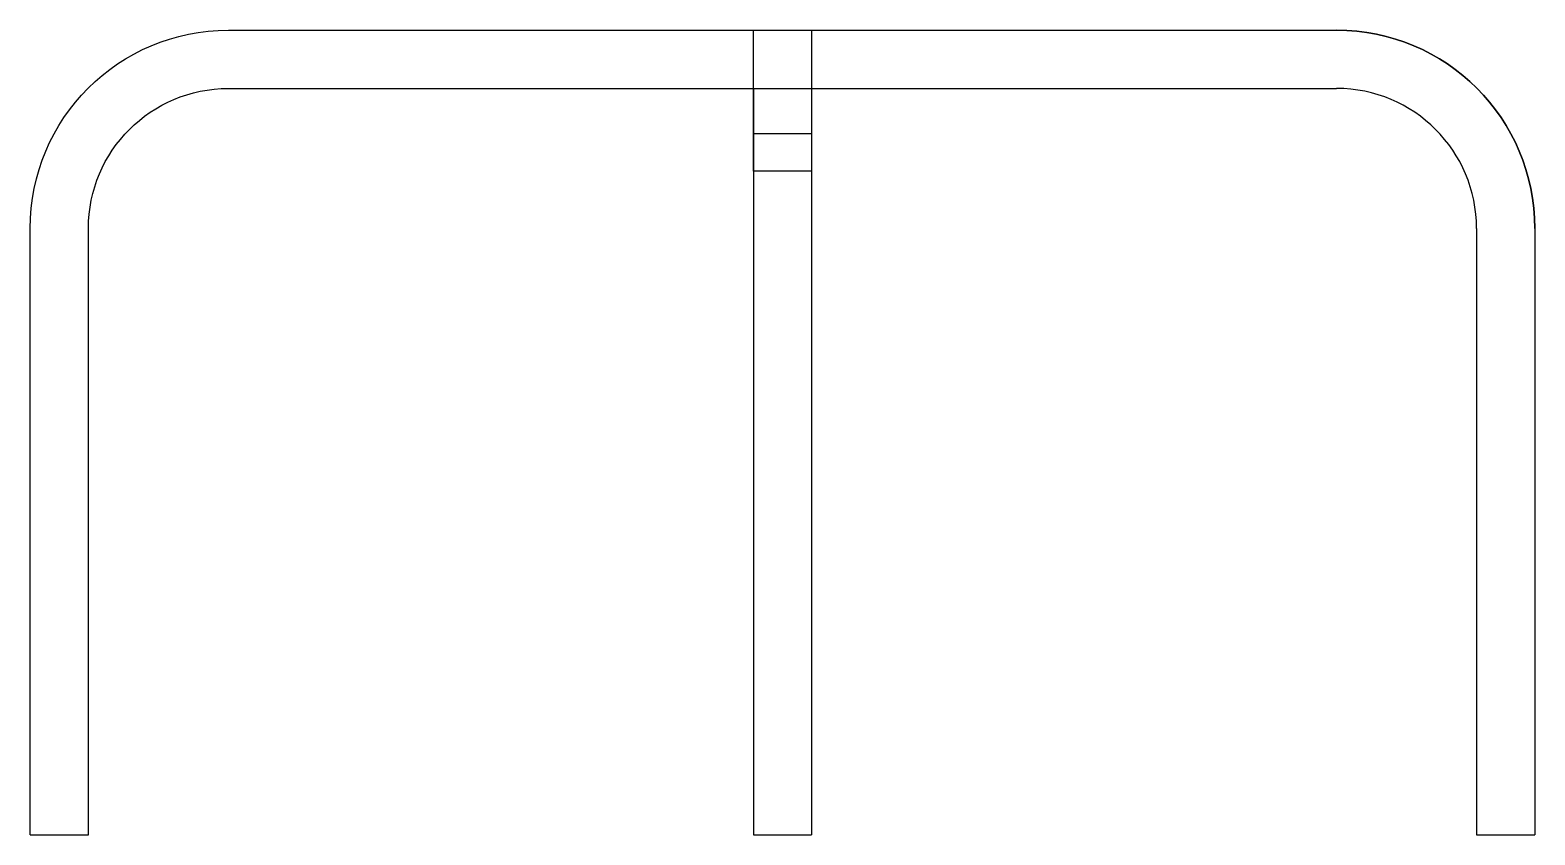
# Model space of a CAD drawing. Header units: metres. Extents: x -0.65 to 0.65, y 0 to 0.69.
import ezdxf

# ---------------------------------------------------------------- set-up
doc = ezdxf.new("R2010")
doc.units = ezdxf.units.M

msp = doc.modelspace()

# ---------------------------------------------------------------- linework, layer by layer
for p, q in [((-0.475, 0.64), (0.475, 0.64)), ((-0.025, 0.64), (-0.025, 0)), ((0.025, 0.64), (0.025, 0)), ((0.595, 0.52), (0.595, 0)), ((-0.645, 0), (-0.595, 0)), ((-0.025, 0), (0.025, 0)), ((0.595, 0), (0.645, 0))]:
    msp.add_line(p, q)
at = {"flags": 128}
for points in [[(-0.475, 0.69), (0.475, 0.69)], [(-0.645, 0), (-0.645, 0.52)], [(-0.595, 0), (-0.595, 0.52)], [(0.645, 0.52), (0.645, 0)]]:
    msp.add_lwpolyline(points, dxfattribs=at)
for points in [[(-0.025, 0.69), (0.025, 0.69), (0.025, 0.601), (-0.025, 0.601), (-0.025, 0.69)], [(-0.025, 0.64), (0.025, 0.64), (0.025, 0.569), (-0.025, 0.569), (-0.025, 0.64)]]:
    msp.add_lwpolyline(points, close=True, dxfattribs=at)
at = {"extrusion": (0, 0, -1)}
for centre, radius, start, end in [((0.475, 0.52), 0.17, 0, 90), ((-0.475, 0.52), 0.17, 90, 180), ((0.475, 0.52), 0.12, 0, 90)]:
    msp.add_arc(centre, radius, start, end, dxfattribs=at)
for radius in [0.17, 0.12]:
    msp.add_arc((0.475, 0.52), radius, 0, 90)

doc.saveas('drawing.dxf')
